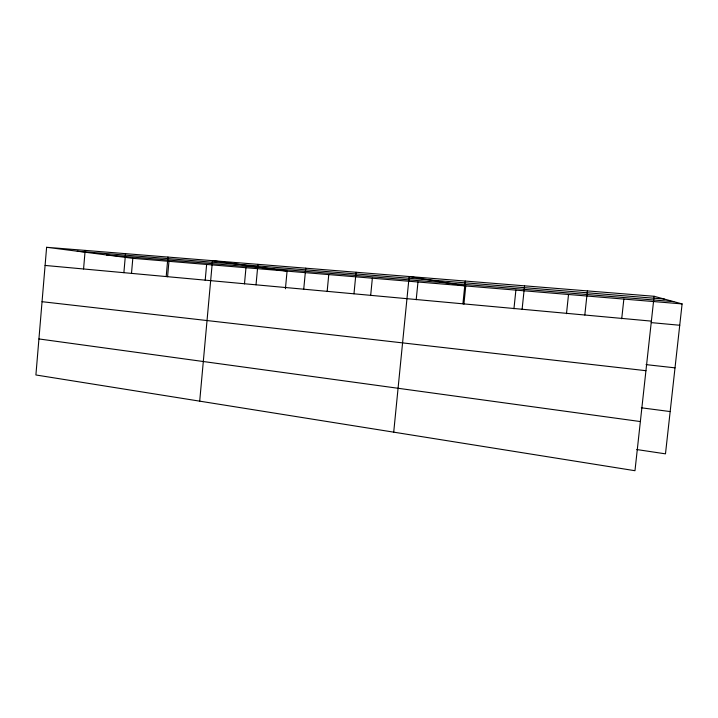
<?xml version="1.0" encoding="UTF-8"?>
<svg xmlns="http://www.w3.org/2000/svg" width="718" height="718" viewBox="0 0 718 718"><rect width="100%" height="100%" fill="white"/><g stroke="black" fill="none" stroke-linecap="round" stroke-linejoin="round"><path stroke-width="1.08" d="M46.616 247.288L35.9 374.976L634.972 470.712L654.098 296.283L46.616 247.288L132.812 258.327L682.1 303.92L665.478 453.848L636.749 449.54M83.566 268.972L85.155 250.394M123.882 272.678L125.542 253.651M131.493 273.45L132.812 258.327M166.199 276.565L167.94 257.071M167.572 276.762L168.945 261.325M205.195 280.289L206.631 264.448M199.703 401.147L212.474 260.661L287.074 271.126L285.414 288.78M244.479 283.897L245.969 267.715M256.021 284.813L257.924 264.332M303.732 289.192L305.724 268.182M327.139 291.562L328.763 274.59M353.974 293.806L356.074 272.248M370.659 295.565L372.355 278.207M393.715 432.155L409.161 276.529L465.758 285.961L463.909 304.208M416.198 299.756L417.975 281.994M462.922 303.813L465.237 281.052M513.944 308.812L515.883 290.126M522.112 309.252L524.553 285.836M566.484 313.703L568.521 294.497M584.82 315.014L587.396 290.898M621.716 318.783L623.852 299.092M77.257 251.21L664.303 299.065M106.479 254.953L673.771 301.65M45.099 265.445L651.37 321.125M651.217 322.615L679.74 325.254M646.056 364.618L675.01 367.849M42.048 301.695L645.94 370.694M641.327 407.788L670.163 411.567M38.925 338.941L640.357 421.556M654.098 296.283L682.1 303.92"/></g></svg>
